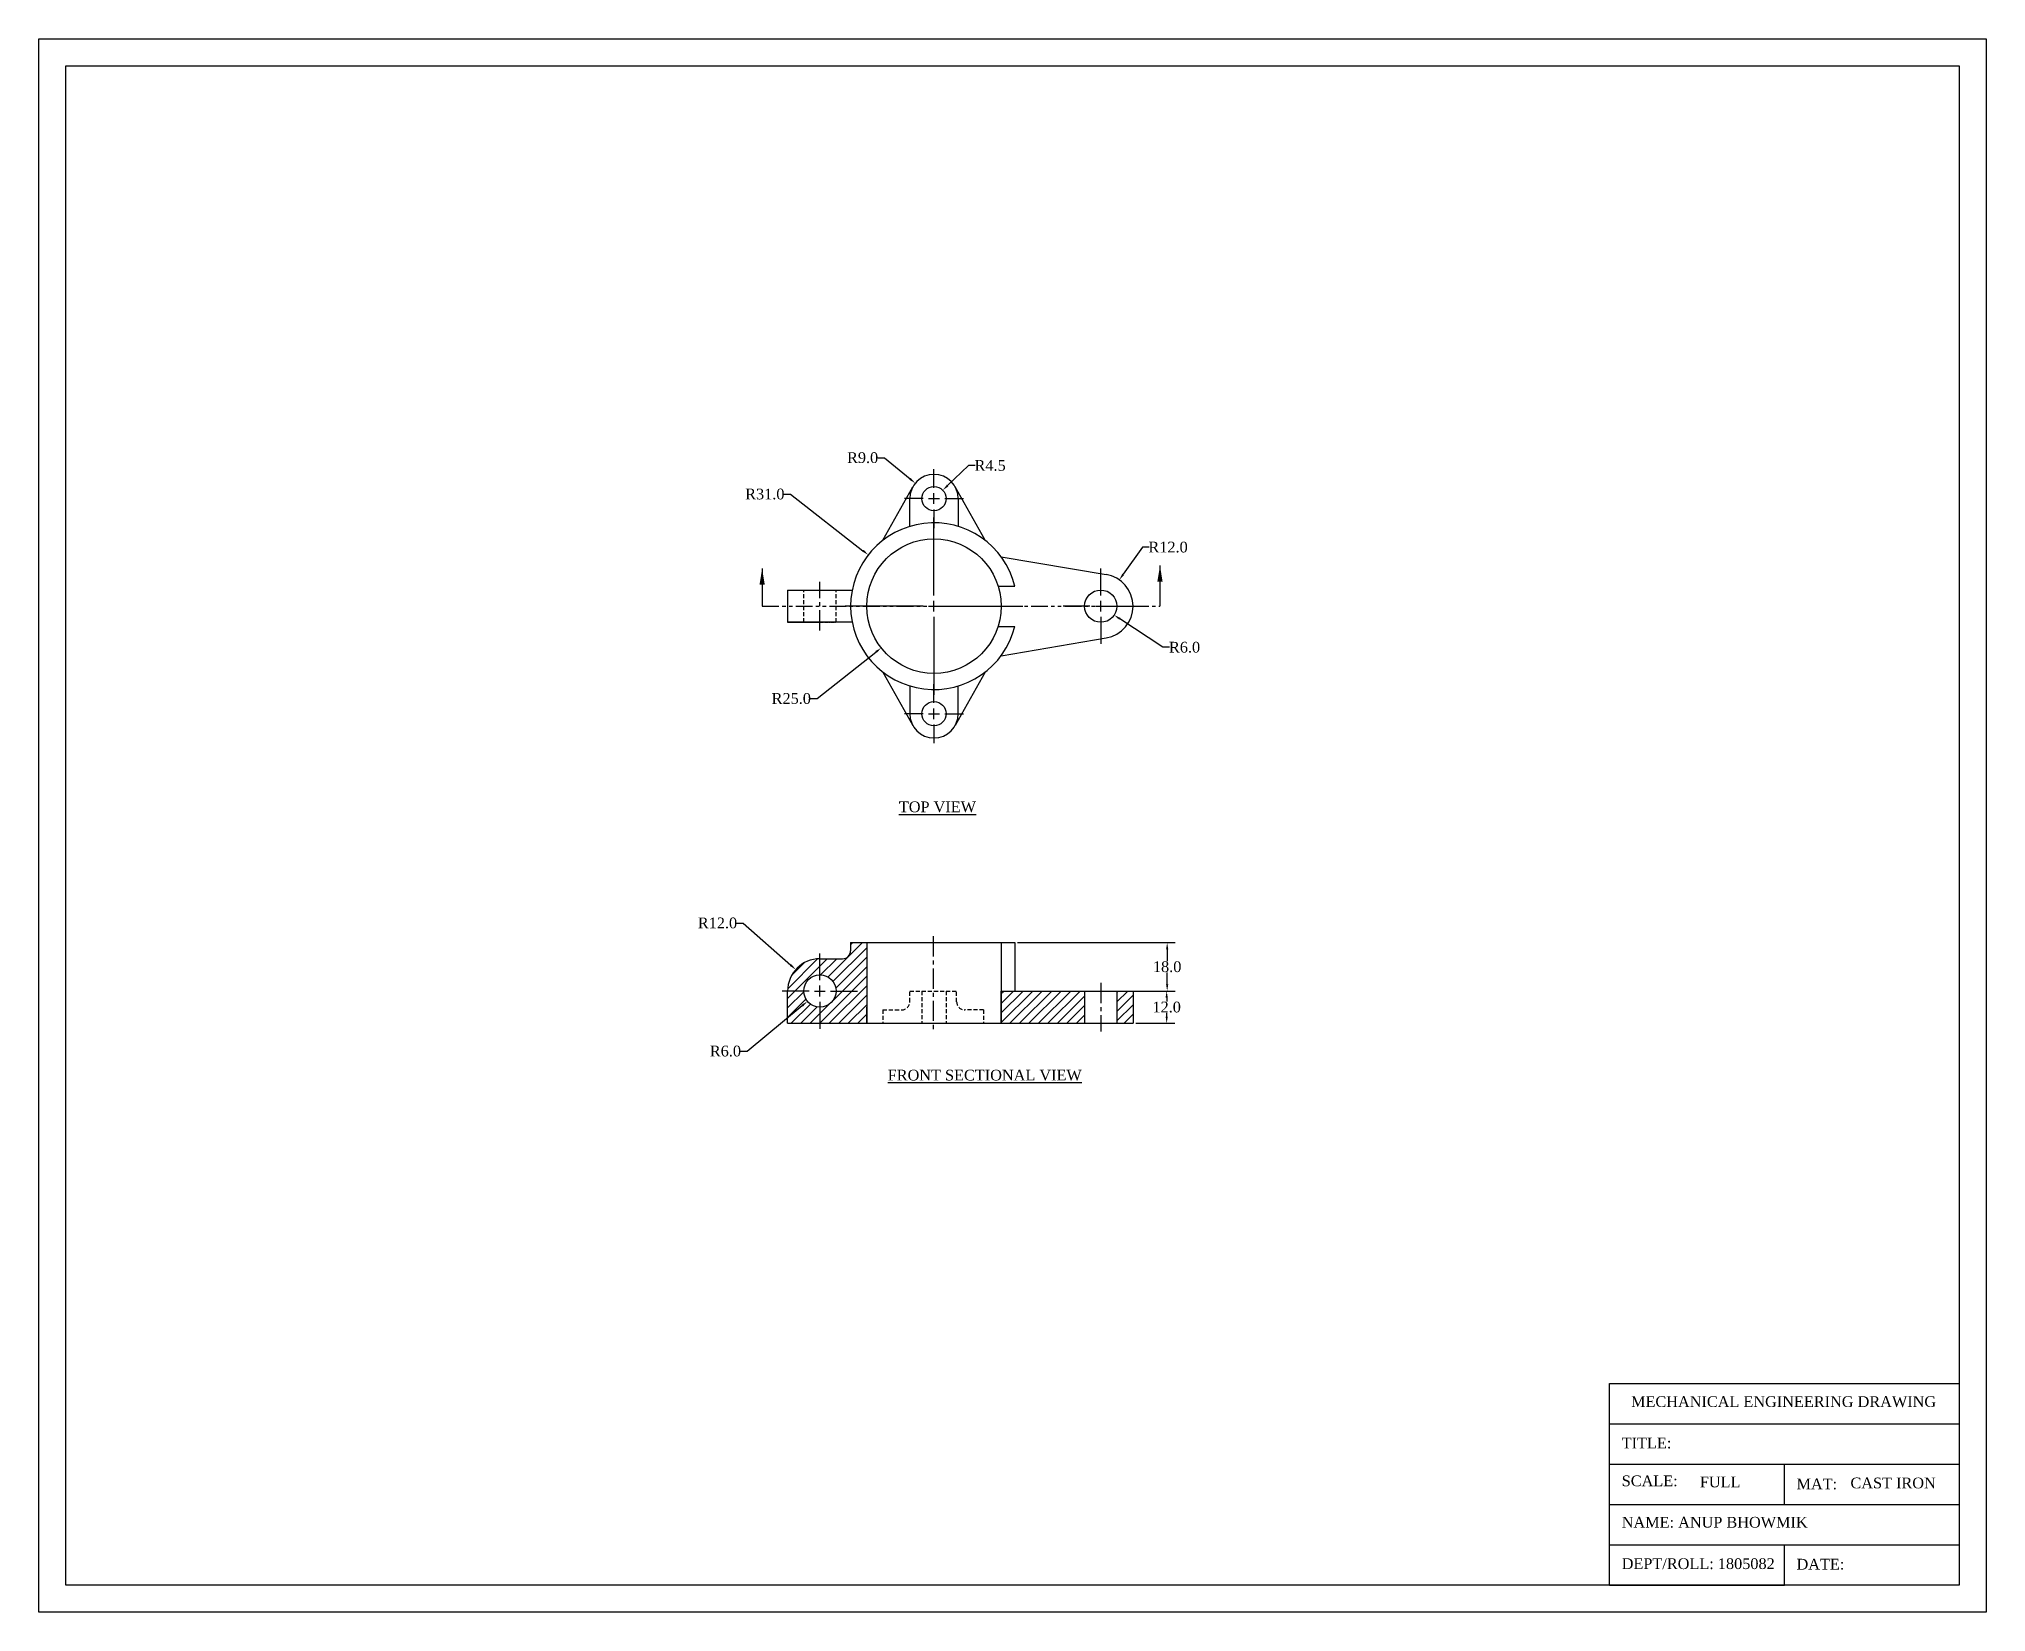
# Model space of a CAD drawing. Header units: millimetres. Extents: x 14 to 738, y -548 to 37.
import ezdxf

# ---------------------------------------------------------------- set-up
doc = ezdxf.new("R2010")
doc.units = ezdxf.units.MM
doc.header["$MEASUREMENT"] = 0
for name, pattern in [('CENTER', [2, 1.25, -0.25, 0.25, -0.25]), ('HIDDEN', [0.375, 0.25, -0.125]), ('PHANTOM', [2.5, 1.25, -0.25, 0.25, -0.25, 0.25, -0.25])]:
    doc.linetypes.add(name, pattern=pattern)
doc.styles.get("Standard").update_dxf_attribs({"font": 'times.ttf', "height": 4})
doc.dimstyles.get("Standard").update_dxf_attribs({"dimtxt": 0.18, "dimasz": 2.5, "dimexe": 3, "dimexo": 1, "dimgap": 0.09, "dimtad": 0, "dimtih": 1, "dimtoh": 1, "dimdec": 1, "dimzin": 0, "dimdsep": 46, "dimtxsty": 'Standard', "dimcen": -2, "dimadec": 0, "dimazin": 0, "dimtfac": 1, "dimtdec": 1, "dimtofl": 0, "dimtmove": 0, "dimatfit": 3, "dimfxl": 1, "dimtolj": 1, "dimtzin": 0, "dimarcsym": 0})

# ---------------------------------------------------------------- blocks, each defined once
blk = doc.blocks.new('*D1')
at = {"color": 0, "lineweight": -2}
for p, q in [((359.2, -121.59), (351.38, -129.06)), ((361.7, -121.59), (359.2, -121.59)), ((346.33, -129.9), (346.33, -127.4)), ((342.33, -133.9), (339.83, -133.9)), ((344.33, -133.9), (348.33, -133.9)), ((346.33, -135.9), (346.33, -131.9)), ((350.33, -133.9), (352.83, -133.9)), ((346.33, -137.9), (346.33, -140.4))]:
    blk.add_line(p, q, dxfattribs=at)
at = {"color": 0}
blk.add_solid([(351.1, -128.76), (351.67, -129.36), (349.58, -130.79)], dxfattribs=at)
at = {"layer": 'Defpoints', "color": 0}
for p in [(346.33, -133.9), (349.58, -130.79)]:
    blk.add_point(p, dxfattribs=at)
at = {"color": 0, "insert": (367.2, -121.59), "char_height": 4, "attachment_point": 5}
blk.add_mtext('\\A1;R4.5', dxfattribs=at)
blk = doc.blocks.new('*D2')
at = {"color": 0, "lineweight": -2}
for p, q in [((325.39, -118.7), (327.89, -118.7)), ((327.89, -118.7), (337.45, -126.58)), ((346.33, -129.9), (346.33, -122.9)), ((342.33, -133.9), (335.33, -133.9)), ((344.33, -133.9), (348.33, -133.9)), ((346.33, -135.9), (346.33, -131.9)), ((350.33, -133.9), (357.33, -133.9)), ((346.33, -137.9), (346.33, -144.9))]:
    blk.add_line(p, q, dxfattribs=at)
at = {"color": 0}
blk.add_solid([(337.72, -126.26), (337.19, -126.91), (339.38, -128.17)], dxfattribs=at)
at = {"layer": 'Defpoints', "color": 0}
for p in [(339.38, -128.17), (346.33, -133.9)]:
    blk.add_point(p, dxfattribs=at)
at = {"color": 0, "insert": (319.79, -118.7), "char_height": 4, "attachment_point": 5}
blk.add_mtext('\\A1;R9.0', dxfattribs=at)
blk = doc.blocks.new('*D3')
at = {"color": 0, "lineweight": -2}
for p, q in [((423.8, -151.96), (416.68, -162.05)), ((426.3, -151.96), (423.8, -151.96)), ((408.33, -169.9), (408.33, -159.9)), ((408.33, -175.9), (408.33, -171.9)), ((404.33, -173.9), (394.33, -173.9)), ((406.33, -173.9), (410.33, -173.9)), ((408.33, -177.9), (408.33, -187.9)), ((412.33, -173.9), (422.33, -173.9))]:
    blk.add_line(p, q, dxfattribs=at)
at = {"color": 0}
blk.add_solid([(416.34, -161.81), (417.03, -162.29), (415.24, -164.09)], dxfattribs=at)
at = {"layer": 'Defpoints', "color": 0}
for p in [(415.24, -164.09), (408.33, -173.9)]:
    blk.add_point(p, dxfattribs=at)
at = {"color": 0, "insert": (433.38, -151.96), "char_height": 4, "attachment_point": 5}
blk.add_mtext('\\A1;R12.0', dxfattribs=at)
blk = doc.blocks.new('*D4')
at = {"color": 0, "lineweight": -2}
for p, q in [((408.33, -169.9), (408.33, -165.9)), ((408.33, -175.9), (408.33, -171.9)), ((404.33, -173.9), (400.33, -173.9)), ((406.33, -173.9), (410.33, -173.9)), ((408.33, -177.9), (408.33, -181.9)), ((412.33, -173.9), (416.33, -173.9)), ((431.41, -189.2), (415.41, -178.6)), ((433.91, -189.2), (431.41, -189.2))]:
    blk.add_line(p, q, dxfattribs=at)
at = {"color": 0}
blk.add_solid([(415.64, -178.25), (415.18, -178.94), (413.33, -177.21)], dxfattribs=at)
at = {"layer": 'Defpoints', "color": 0}
for p in [(408.33, -173.9), (413.33, -177.21)]:
    blk.add_point(p, dxfattribs=at)
at = {"color": 0, "insert": (439.5, -189.2), "char_height": 4, "attachment_point": 5}
blk.add_mtext('\\A1;R6.0', dxfattribs=at)
blk = doc.blocks.new('*D5')
at = {"color": 0, "lineweight": -2}
for p, q in [((346.33, -169.9), (346.33, -146.9)), ((346.33, -175.9), (346.33, -171.9)), ((342.33, -173.9), (319.33, -173.9)), ((344.33, -173.9), (348.33, -173.9)), ((346.33, -177.9), (346.33, -200.9)), ((350.33, -173.9), (373.33, -173.9)), ((302.85, -208.26), (324.75, -190.95)), ((300.35, -208.26), (302.85, -208.26))]:
    blk.add_line(p, q, dxfattribs=at)
at = {"color": 0}
blk.add_solid([(324.49, -190.62), (325.01, -191.28), (326.71, -189.4)], dxfattribs=at)
at = {"layer": 'Defpoints', "color": 0}
for p in [(346.33, -173.9), (326.71, -189.4)]:
    blk.add_point(p, dxfattribs=at)
at = {"color": 0, "insert": (293.27, -208.26), "char_height": 4, "attachment_point": 5}
blk.add_mtext('\\A1;R25.0', dxfattribs=at)
blk = doc.blocks.new('*D6')
at = {"color": 0, "lineweight": -2}
for p, q in [((290.51, -132.23), (293.01, -132.23)), ((293.01, -132.23), (319.93, -153.27)), ((346.33, -169.9), (346.33, -140.9)), ((346.33, -175.9), (346.33, -171.9)), ((342.33, -173.9), (313.33, -173.9)), ((344.33, -173.9), (348.33, -173.9)), ((346.33, -177.9), (346.33, -206.9)), ((350.33, -173.9), (379.33, -173.9))]:
    blk.add_line(p, q, dxfattribs=at)
at = {"color": 0}
blk.add_solid([(320.19, -152.94), (319.67, -153.6), (321.9, -154.81)], dxfattribs=at)
at = {"layer": 'Defpoints', "color": 0}
for p in [(321.9, -154.81), (346.33, -173.9)]:
    blk.add_point(p, dxfattribs=at)
at = {"color": 0, "insert": (283.43, -132.23), "char_height": 4, "attachment_point": 5}
blk.add_mtext('\\A1;R31.0', dxfattribs=at)
blk = doc.blocks.new('*D7')
at = {"color": 0, "lineweight": -2}
for p, q in [((272.91, -291.73), (275.41, -291.73)), ((275.41, -291.73), (293.07, -307.39)), ((303.91, -313.01), (303.91, -303.01)), ((299.91, -317.01), (289.91, -317.01)), ((301.91, -317.01), (305.91, -317.01)), ((303.91, -319.01), (303.91, -315.01)), ((307.91, -317.01), (317.91, -317.01)), ((303.91, -321.01), (303.91, -331.01))]:
    blk.add_line(p, q, dxfattribs=at)
at = {"color": 0}
blk.add_solid([(293.34, -307.08), (292.79, -307.7), (294.94, -309.05)], dxfattribs=at)
at = {"layer": 'Defpoints', "color": 0}
for p in [(294.94, -309.05), (303.91, -317.01)]:
    blk.add_point(p, dxfattribs=at)
at = {"color": 0, "insert": (265.83, -291.73), "char_height": 4, "attachment_point": 5}
blk.add_mtext('\\A1;R12.0', dxfattribs=at)
blk = doc.blocks.new('*D8')
at = {"color": 0, "lineweight": -2}
for p, q in [((303.91, -313.01), (303.91, -309.01)), ((299.91, -317.01), (295.91, -317.01)), ((301.91, -317.01), (305.91, -317.01)), ((303.91, -319.01), (303.91, -315.01)), ((307.91, -317.01), (311.91, -317.01)), ((276.87, -339.37), (297.36, -322.43)), ((303.91, -321.01), (303.91, -325.01)), ((274.37, -339.37), (276.87, -339.37))]:
    blk.add_line(p, q, dxfattribs=at)
at = {"color": 0}
blk.add_solid([(297.1, -322.11), (297.63, -322.75), (299.29, -320.84)], dxfattribs=at)
at = {"layer": 'Defpoints', "color": 0}
for p in [(303.91, -317.01), (299.29, -320.84)]:
    blk.add_point(p, dxfattribs=at)
at = {"color": 0, "insert": (268.78, -339.37), "char_height": 4, "attachment_point": 5}
blk.add_mtext('\\A1;R6.0', dxfattribs=at)
blk = doc.blocks.new('*D9')
at = {"color": 0, "lineweight": -2}
for p, q in [((421.39, -317.01), (435.85, -317.01)), ((432.85, -319.51), (432.85, -320.88)), ((432.85, -326.51), (432.85, -325.14)), ((421.39, -329.01), (435.85, -329.01))]:
    blk.add_line(p, q, dxfattribs=at)
at = {"color": 0}
for points in [[(432.44, -319.51), (433.27, -319.51), (432.85, -317.01)], [(432.44, -326.51), (433.27, -326.51), (432.85, -329.01)]]:
    blk.add_solid(points, dxfattribs=at)
at = {"layer": 'Defpoints', "color": 0}
for p in [(420.39, -317.01), (420.39, -329.01), (432.85, -329.01)]:
    blk.add_point(p, dxfattribs=at)
at = {"color": 0, "insert": (432.85, -323.01), "char_height": 4, "attachment_point": 5}
blk.add_mtext('\\A1;12.0', dxfattribs=at)
blk = doc.blocks.new('*D14')
at = {"color": 0, "lineweight": -2}
for p, q in [((377.41, -299.01), (436.03, -299.01)), ((433.03, -301.51), (433.03, -305.88)), ((433.03, -314.51), (433.03, -310.14)), ((377.41, -317.01), (436.03, -317.01))]:
    blk.add_line(p, q, dxfattribs=at)
at = {"color": 0}
for points in [[(432.62, -301.51), (433.45, -301.51), (433.03, -299.01)], [(432.62, -314.51), (433.45, -314.51), (433.03, -317.01)]]:
    blk.add_solid(points, dxfattribs=at)
at = {"layer": 'Defpoints', "color": 0}
for p in [(376.41, -299.01), (376.41, -317.01), (433.03, -317.01)]:
    blk.add_point(p, dxfattribs=at)
at = {"color": 0, "insert": (433.03, -308.01), "char_height": 4, "attachment_point": 5}
blk.add_mtext('\\A1;18.0', dxfattribs=at)

msp = doc.modelspace()

# ---------------------------------------------------------------- hatches: boundary and pattern name
h = msp.add_hatch()
h.set_pattern_fill('ANSI31', color=256, scale=20, style=0)
h.paths.add_polyline_path([(321.33, -299.01), (315.33, -299.01), (315.33, -302.01, -0.414214), (312.33, -305.01), (303.91, -305.01, 0.414214), (291.91, -317.01), (291.91, -329.01), (321.33, -329.01), (321.33, -323.01)])
h.paths.add_polyline_path([(309.91, -317.01, -1), (297.91, -317.01, -1)], flags=16)
h = msp.add_hatch()
h.set_pattern_fill('ANSI31', color=256, scale=20, style=0)
h.paths.add_polyline_path([(402.33, -317.01), (371.33, -317.01), (371.33, -329.01), (402.33, -329.01)])
h.paths.add_polyline_path([(420.33, -317.01), (414.33, -317.01), (414.33, -329.01), (420.33, -329.01)])

# ---------------------------------------------------------------- linework, layer by layer
for p, q in [((327.33, -149.4), (338.47, -129.5)), ((365.33, -149.4), (354.18, -129.5)), ((337.33, -144.23), (337.33, -133.9)), ((337.33, -144.23), (337.33, -133.9)), ((355.33, -133.9), (355.33, -144.23)), ((371.33, -155.57), (410.3, -162.06)), ((370.17, -166.4), (376.41, -166.4)), ((291.91, -167.9), (315.91, -167.9)), ((291.91, -167.9), (291.91, -179.9)), ((315.91, -179.9), (291.91, -179.9)), ((291.91, -179.9), (303.91, -179.9)), ((370.17, -181.4), (376.41, -181.4)), ((371.33, -192.4), (410.35, -185.73)), ((327.33, -198.39), (338.47, -218.3)), ((365.33, -198.39), (354.18, -218.3)), ((337.33, -203.56), (337.33, -213.9)), ((337.33, -203.56), (337.33, -213.9)), ((346.33, -209.9), (346.33, -202.9)), ((346.33, -209.9), (346.33, -207.4)), ((355.33, -213.9), (355.33, -203.56)), ((342.33, -213.9), (335.33, -213.9)), ((342.33, -213.9), (339.83, -213.9)), ((344.33, -213.9), (348.33, -213.9)), ((344.33, -213.9), (348.33, -213.9)), ((346.33, -215.9), (346.33, -211.9)), ((346.33, -215.9), (346.33, -211.9)), ((350.33, -213.9), (352.83, -213.9)), ((350.33, -213.9), (357.33, -213.9)), ((346.33, -217.9), (346.33, -220.4)), ((346.33, -217.9), (346.33, -224.9)), ((315.33, -299.01), (315.33, -302.01)), ((315.33, -299.01), (371.33, -299.01)), ((321.33, -299.01), (321.33, -329.01)), ((371.33, -299.01), (371.33, -329.01)), ((371.33, -299.01), (376.41, -299.01)), ((376.41, -299.01), (376.41, -317.01)), ((376.41, -299.01), (376.41, -317.01)), ((303.91, -305.01), (312.33, -305.01)), ((291.91, -329.01), (291.91, -317.01)), ((291.91, -329.01), (291.91, -317.01)), ((371.33, -329.01), (371.33, -317.01)), ((371.33, -317.01), (420.33, -317.01)), ((402.33, -317.01), (402.33, -329.01)), ((414.33, -317.01), (414.33, -329.01)), ((420.39, -317.01), (420.39, -329.01)), ((321.33, -329.01), (321.33, -323.01)), ((291.91, -329.01), (420.33, -329.01)), ((597.52, -537.96), (597.52, -462.96)), ((597.52, -462.96), (727.52, -462.96)), ((727.52, -462.96), (727.52, -537.96)), ((597.52, -492.96), (597.52, -477.96)), ((597.52, -477.96), (727.52, -477.96)), ((597.52, -507.96), (597.52, -492.96)), ((597.52, -492.96), (727.52, -492.96)), ((662.52, -507.96), (662.52, -492.96)), ((597.52, -522.96), (597.52, -507.96)), ((597.52, -507.96), (727.52, -507.96)), ((597.52, -507.96), (662.52, -507.96)), ((597.52, -537.96), (597.52, -522.96)), ((597.52, -522.96), (727.52, -522.96)), ((662.52, -537.96), (662.52, -522.96)), ((727.52, -537.96), (597.52, -537.96)), ((597.52, -537.96), (662.52, -537.96)), ((597.52, -537.96), (662.52, -537.96))]:
    msp.add_line(p, q)
at = {"color": 6, "linetype": 'CENTER', "ltscale": 6}
for p, q in [((303.91, -182.9), (303.91, -164.9)), ((346.04, -296.64), (346.04, -332.01)), ((408.33, -314.01), (408.33, -332.01))]:
    msp.add_line(p, q, dxfattribs=at)
at = {"color": 2, "linetype": 'HIDDEN', "ltscale": 6}
for p, q in [((297.91, -179.9), (297.91, -167.9)), ((309.91, -179.9), (309.91, -167.9)), ((337.33, -321.01), (337.33, -317.01)), ((337.33, -317.01), (354.76, -317.01)), ((341.83, -317.01), (341.83, -329.01)), ((350.83, -317.01), (350.83, -329.01)), ((354.76, -321.01), (354.76, -317.01)), ((327.33, -324.01), (334.33, -324.01)), ((327.33, -324.01), (327.33, -329.01)), ((364.76, -324.01), (357.76, -324.01)), ((364.76, -324.01), (364.76, -329.01))]:
    msp.add_line(p, q, dxfattribs=at)
at = {"color": 1, "linetype": 'PHANTOM', "lineweight": 30, "ltscale": 5}
msp.add_line((282.43, -173.9), (430.36, -173.9), dxfattribs=at)
at = {"linetype": 'CENTER'}
msp.add_line((303.91, -179.9), (309.91, -179.9), dxfattribs=at)
for points in [[(13.52, 37.04), (737.52, 37.04), (737.52, -547.96), (13.52, -547.96)], [(23.52, 27.04), (727.52, 27.04), (727.52, -537.96), (23.52, -537.96)]]:
    msp.add_lwpolyline(points, close=True)
for centre, radius in [((346.33, -133.9), 4.5), ((346.33, -173.9), 25), ((408.33, -173.9), 6), ((346.33, -213.9), 4.5), ((303.91, -317.01), 6)]:
    msp.add_circle(centre, radius)
for centre, radius, start, end in [((346.33, -133.9), 9, 0, 180), ((346.33, -173.9), 31, 14.0008, 345.9992), ((408.33, -173.9), 12, 279.70204, 80.54038), ((346.33, -213.9), 9, 180, 0), ((312.33, -302.01), 3, 270, 0), ((303.91, -317.01), 12, 90, 180)]:
    msp.add_arc(centre, radius, start, end)
at = {"color": 2, "linetype": 'HIDDEN', "ltscale": 6}
for centre, start, end in [((334.33, -321.01), 270, 0), ((357.76, -321.01), 180, 270)]:
    msp.add_arc(centre, 3, start, end, dxfattribs=at)

# ---------------------------------------------------------------- texts
at = {"char_height": 4, "attachment_point": 1}
for s, insert, width in [('{\\LTOP VIEW}', (333.27, -246.51), 40.7945), ('{\\LFRONT SECTIONAL VIEW}', (329.12, -346.28), 70.6509), ('{\\fTimes New Roman|b0|i0|c0|p18;MECHANICAL ENGINEERING DRAWING}', (605.52, -467.7), 130), ('   TITLE:', (597.52, -483.1), 130), ('   SCALE:', (597.52, -497.16), 65), ('FULL', (631.09, -497.58), 31.4362), ('   MAT:', (662.52, -498.31), 65), ('CAST IRON', (687.1, -497.95), 40.4271), ('   NAME: ANUP BHOWMIK', (597.52, -512.56), 130), ('   DEPT/ROLL: 1805082', (597.52, -527.96), 65), ('   DATE:', (662.52, -528.16), 65)]:
    msp.add_mtext(s, dxfattribs=dict(at, insert=insert, width=width))

# ---------------------------------------------------------------- dimensions: what is measured, and where the dimension line sits
at = {"color": 4}
for center, mpoint, picture, middle in [((346.33, -133.9), (339.38, -128.17), '*D2', (319.79, -118.7)), ((346.33, -133.9), (349.58, -130.79), '*D1', (367.2, -121.59)), ((346.33, -173.9), (321.9, -154.81), '*D6', (283.43, -132.23)), ((346.33, -173.9), (326.71, -189.4), '*D5', (293.27, -208.26)), ((408.33, -173.9), (415.24, -164.09), '*D3', (433.38, -151.96)), ((408.33, -173.9), (413.33, -177.21), '*D4', (439.5, -189.2)), ((303.91, -317.01), (294.94, -309.05), '*D7', (265.83, -291.73)), ((303.91, -317.01), (299.29, -320.84), '*D8', (268.78, -339.37))]:
    dim = msp.add_radius_dim(center=center, mpoint=mpoint, dimstyle='Standard', dxfattribs=at)
    dim.commit()
    dim.dimension.update_dxf_attribs({"geometry": picture, "text_midpoint": middle, "dimtype": 164})
dim = msp.add_linear_dim(base=(433.03, -317.01), p1=(376.41, -299.01), p2=(376.41, -317.01), angle=90, dimstyle='Standard', dxfattribs=at)
dim.commit()
dim.dimension.update_dxf_attribs({"geometry": '*D14', "text_midpoint": (433.03, -308.01)})
dim = msp.add_aligned_dim(p1=(420.39, -317.01), p2=(420.39, -329.01), distance=12.47, dimstyle='Standard', dxfattribs=at)
dim.commit()
dim.dimension.update_dxf_attribs({"geometry": '*D9', "text_midpoint": (432.85, -323.01)})

# ---------------------------------------------------------------- leaders
at = {"color": 1, "lineweight": 30}
for points, override in [([(430.36, -158.8), (430.36, -173.9)], {"dimasz": 6}), ([(282.43, -159.92), (282.43, -173.9)], {"dimasz": 6, "dimgap": 0.09, "dimtad": 0})]:
    msp.add_leader(points, dimstyle='Standard', override=override, dxfattribs=at)

doc.saveas('drawing.dxf')
